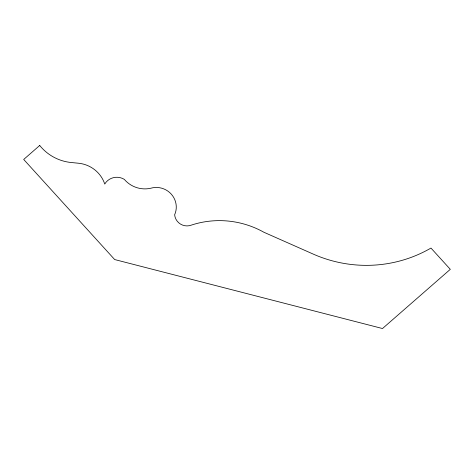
<?xml version="1.0" encoding="UTF-8"?>
<svg xmlns="http://www.w3.org/2000/svg" width="474" height="474" viewBox="0 0 474 474"><rect width="100%" height="100%" fill="white"/><g stroke="black" fill="none" stroke-linecap="round" stroke-linejoin="round"><path stroke-width="0.71" d="M39.721 145.465L23.7 159.454L114.667 259.551L382.5 328.535L450.3 269.333L430.967 248.062A128.584 125.533 20.4 0 1 313.231 254.094L263.899 232.254A89.165 87.05 20.4 0 0 191.478 225.073A12.253 11.963 20.4 0 1 174.639 214.781A19.736 19.268 20.4 0 0 171.215 194.056A19.736 19.268 20.4 0 0 150.619 188.273A26.467 25.839 20.4 0 1 124.307 179.356A14.167 13.829 20.4 0 0 104.754 184.066A30.33 29.613 20.4 0 0 78.548 163.24L71.165 162.505A45.16 44.088 20.4 0 1 39.721 145.465"/></g></svg>
